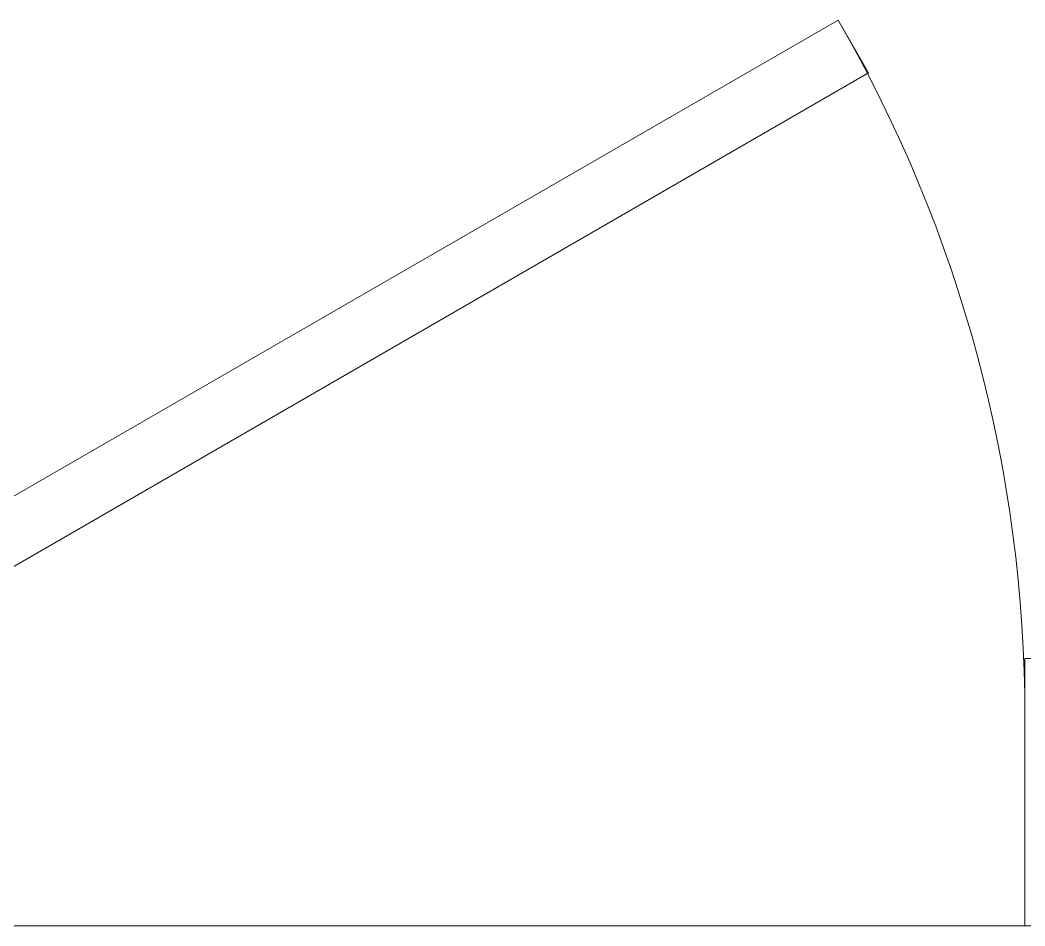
# Model space of a CAD drawing. Header units: inches. Extents: x 719368 to 6315912, y -2624014 to 446967.
# Drawn here: x 6105184 to 6106048, y -2128988 to -2128208 of the extents above; entities that cross this region are included whole.
import ezdxf

# ---------------------------------------------------------------- set-up
doc = ezdxf.new("R2010")
doc.units = ezdxf.units.IN
doc.header["$LTSCALE"] = 20
doc.header["$MEASUREMENT"] = 0
doc.layers.get('0').update_dxf_attribs({"color": 51, "lineweight": 30})
doc.layers.add('DOOR', color=43, linetype='Continuous', lineweight=13)
doc.layers.add('WALL', color=1, linetype='Continuous', lineweight=18)

# ---------------------------------------------------------------- blocks, each defined once
blk = doc.blocks.new('*U81')
for p, q in [((0, 0), (0, 6)), ((40, 0), (40, 6))]:
    blk.add_line(p, q)
blk.add_lwpolyline([(0, 0), (34.641, -20), (35.516, -18.484), (0.875, 1.516)], close=True)
blk.add_arc((0, 0), 40, 330, 360)
blk = doc.blocks.new('New Doors')
at = {"layer": 'DOOR'}
blk.add_line((0, 0.17991), (1.19938, 0.17991), dxfattribs=at)
at = {"layer": 'DOOR', "xscale": 0.0299845412869386, "yscale": 0.0299845412869386, "zscale": 0.0299845412869386}
blk.add_blockref('*U81', (0, 0), dxfattribs=at)

msp = doc.modelspace()

# ---------------------------------------------------------------- linework, layer by layer
at = {"layer": 'WALL'}
msp.add_lwpolyline([(6106048.3292, -2128987.8854), (6106048.3292, -2128757.691), (6106553.9475, -2128757.691), (6106553.9475, -2128987.8854)], close=True, dxfattribs=at)

# ---------------------------------------------------------------- block references
at = {"layer": 'WALL', "xscale": -1000, "yscale": 1000, "zscale": 1000, "rotation": 180}
msp.add_blockref('New Doors', (6104848.9475, -2128807.9782), dxfattribs=at)

doc.saveas('drawing.dxf')
